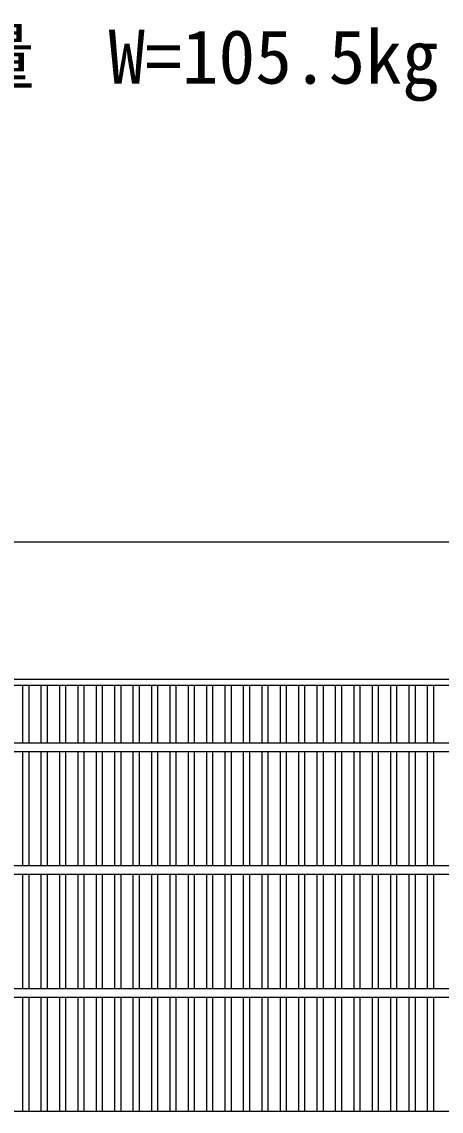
# Model space of a CAD drawing. Units: millimetres, scale not verified. Extents: x -16800 to 16800, y -5940 to 5940.
# Drawn here: x -3851 to -3509, y 1674 to 2562 of the extents above; entities that cross this region are included whole.
import ezdxf
from ezdxf.enums import TextEntityAlignment as Align

# ---------------------------------------------------------------- set-up
doc = ezdxf.new("R2010")
doc.units = ezdxf.units.MM
doc.header["$LTSCALE"] = 20
doc.layers.add('0-0_DIM', color=7, linetype='Continuous', lineweight=25)
doc.layers.add('0-2_HATCH', color=6, linetype='Continuous', lineweight=25)
doc.styles.add('ＭＳ ゴシック', font='')
doc.styles.get('ＭＳ ゴシック').set_extended_font_data('MS Gothic')

msp = doc.modelspace()

# ---------------------------------------------------------------- linework, layer by layer
at = {"layer": '0-0_DIM'}
msp.add_line((-3395.13, 2137.78), (-4390.13, 2137.78), dxfattribs=at)
at = {"layer": '0-2_HATCH'}
for p, q in [((-3390.13, 2025.97), (-4395.13, 2025.97)), ((-4390.13, 2021.47), (-3395.13, 2021.47)), ((-3850.13, 2021.47), (-3850.13, 1974.47)), ((-3845.13, 2021.47), (-3845.13, 1974.47)), ((-3835.13, 2021.47), (-3835.13, 1974.47)), ((-3830.13, 2021.47), (-3830.13, 1974.47)), ((-3820.13, 2021.47), (-3820.13, 1974.47)), ((-3815.13, 2021.47), (-3815.13, 1974.47)), ((-3805.13, 2021.47), (-3805.13, 1974.47)), ((-3800.13, 2021.47), (-3800.13, 1974.47)), ((-3790.13, 2021.47), (-3790.13, 1974.47)), ((-3785.13, 2021.47), (-3785.13, 1974.47)), ((-3775.13, 2021.47), (-3775.13, 1974.47)), ((-3770.13, 2021.47), (-3770.13, 1974.47)), ((-3760.13, 2021.47), (-3760.13, 1974.47)), ((-3755.13, 2021.47), (-3755.13, 1974.47)), ((-3745.13, 2021.47), (-3745.13, 1974.47)), ((-3740.13, 2021.47), (-3740.13, 1974.47)), ((-3730.13, 2021.47), (-3730.13, 1974.47)), ((-3725.13, 2021.47), (-3725.13, 1974.47)), ((-3715.13, 2021.47), (-3715.13, 1974.47)), ((-3710.13, 2021.47), (-3710.13, 1974.47)), ((-3700.13, 2021.47), (-3700.13, 1974.47)), ((-3695.13, 2021.47), (-3695.13, 1974.47)), ((-3685.13, 2021.47), (-3685.13, 1974.47)), ((-3680.13, 2021.47), (-3680.13, 1974.47)), ((-3670.13, 2021.47), (-3670.13, 1974.47)), ((-3665.13, 2021.47), (-3665.13, 1974.47)), ((-3655.13, 2021.47), (-3655.13, 1974.47)), ((-3650.13, 2021.47), (-3650.13, 1974.47)), ((-3640.13, 2021.47), (-3640.13, 1974.47)), ((-3635.13, 2021.47), (-3635.13, 1974.47)), ((-3625.13, 2021.47), (-3625.13, 1974.47)), ((-3620.13, 2021.47), (-3620.13, 1974.47)), ((-3610.13, 2021.47), (-3610.13, 1974.47)), ((-3605.13, 2021.47), (-3605.13, 1974.47)), ((-3595.13, 2021.47), (-3595.13, 1974.47)), ((-3590.13, 2021.47), (-3590.13, 1974.47)), ((-3580.13, 2021.47), (-3580.13, 1974.47)), ((-3575.13, 2021.47), (-3575.13, 1974.47)), ((-3565.13, 2021.47), (-3565.13, 1974.47)), ((-3560.13, 2021.47), (-3560.13, 1974.47)), ((-3550.13, 2021.47), (-3550.13, 1974.47)), ((-3545.13, 2021.47), (-3545.13, 1974.47)), ((-3535.13, 2021.47), (-3535.13, 1974.47)), ((-3530.13, 2021.47), (-3530.13, 1974.47)), ((-3520.13, 2021.47), (-3520.13, 1974.47)), ((-3515.13, 2021.47), (-3515.13, 1974.47)), ((-4300.13, 1974.47), (-3485.13, 1974.47)), ((-4300.13, 1967.47), (-3485.13, 1967.47)), ((-3850.13, 1967.47), (-3850.13, 1874.47)), ((-3845.13, 1967.47), (-3845.13, 1874.47)), ((-3835.13, 1967.47), (-3835.13, 1874.47)), ((-3830.13, 1967.47), (-3830.13, 1874.47)), ((-3820.13, 1967.47), (-3820.13, 1874.47)), ((-3815.13, 1967.47), (-3815.13, 1874.47)), ((-3805.13, 1967.47), (-3805.13, 1874.47)), ((-3800.13, 1967.47), (-3800.13, 1874.47)), ((-3790.13, 1967.47), (-3790.13, 1874.47)), ((-3785.13, 1967.47), (-3785.13, 1874.47)), ((-3775.13, 1967.47), (-3775.13, 1874.47)), ((-3770.13, 1967.47), (-3770.13, 1874.47)), ((-3760.13, 1967.47), (-3760.13, 1874.47)), ((-3755.13, 1967.47), (-3755.13, 1874.47)), ((-3745.13, 1967.47), (-3745.13, 1874.47)), ((-3740.13, 1967.47), (-3740.13, 1874.47)), ((-3730.13, 1967.47), (-3730.13, 1874.47)), ((-3725.13, 1967.47), (-3725.13, 1874.47)), ((-3715.13, 1967.47), (-3715.13, 1874.47)), ((-3710.13, 1967.47), (-3710.13, 1874.47)), ((-3700.13, 1967.47), (-3700.13, 1874.47)), ((-3695.13, 1967.47), (-3695.13, 1874.47)), ((-3685.13, 1967.47), (-3685.13, 1874.47)), ((-3680.13, 1967.47), (-3680.13, 1874.47)), ((-3670.13, 1967.47), (-3670.13, 1874.47)), ((-3665.13, 1967.47), (-3665.13, 1874.47)), ((-3655.13, 1967.47), (-3655.13, 1874.47)), ((-3650.13, 1967.47), (-3650.13, 1874.47)), ((-3640.13, 1967.47), (-3640.13, 1874.47)), ((-3635.13, 1967.47), (-3635.13, 1874.47)), ((-3625.13, 1967.47), (-3625.13, 1874.47)), ((-3620.13, 1967.47), (-3620.13, 1874.47)), ((-3610.13, 1967.47), (-3610.13, 1874.47)), ((-3605.13, 1967.47), (-3605.13, 1874.47)), ((-3595.13, 1967.47), (-3595.13, 1874.47)), ((-3590.13, 1967.47), (-3590.13, 1874.47)), ((-3580.13, 1967.47), (-3580.13, 1874.47)), ((-3575.13, 1967.47), (-3575.13, 1874.47)), ((-3565.13, 1967.47), (-3565.13, 1874.47)), ((-3560.13, 1967.47), (-3560.13, 1874.47)), ((-3550.13, 1967.47), (-3550.13, 1874.47)), ((-3545.13, 1967.47), (-3545.13, 1874.47)), ((-3535.13, 1967.47), (-3535.13, 1874.47)), ((-3530.13, 1967.47), (-3530.13, 1874.47)), ((-3520.13, 1967.47), (-3520.13, 1874.47)), ((-3515.13, 1967.47), (-3515.13, 1874.47)), ((-4390.13, 1874.47), (-3395.13, 1874.47)), ((-4390.13, 1867.47), (-3395.13, 1867.47)), ((-3850.13, 1867.47), (-3850.13, 1774.47)), ((-3845.13, 1867.47), (-3845.13, 1774.47)), ((-3835.13, 1867.47), (-3835.13, 1774.47)), ((-3830.13, 1867.47), (-3830.13, 1774.47)), ((-3820.13, 1867.47), (-3820.13, 1774.47)), ((-3815.13, 1867.47), (-3815.13, 1774.47)), ((-3805.13, 1867.47), (-3805.13, 1774.47)), ((-3800.13, 1867.47), (-3800.13, 1774.47)), ((-3790.13, 1867.47), (-3790.13, 1774.47)), ((-3785.13, 1867.47), (-3785.13, 1774.47)), ((-3775.13, 1867.47), (-3775.13, 1774.47)), ((-3770.13, 1867.47), (-3770.13, 1774.47)), ((-3760.13, 1867.47), (-3760.13, 1774.47)), ((-3755.13, 1867.47), (-3755.13, 1774.47)), ((-3745.13, 1867.47), (-3745.13, 1774.47)), ((-3740.13, 1867.47), (-3740.13, 1774.47)), ((-3730.13, 1867.47), (-3730.13, 1774.47)), ((-3725.13, 1867.47), (-3725.13, 1774.47)), ((-3715.13, 1867.47), (-3715.13, 1774.47)), ((-3710.13, 1867.47), (-3710.13, 1774.47)), ((-3700.13, 1867.47), (-3700.13, 1774.47)), ((-3695.13, 1867.47), (-3695.13, 1774.47)), ((-3685.13, 1867.47), (-3685.13, 1774.47)), ((-3680.13, 1867.47), (-3680.13, 1774.47)), ((-3670.13, 1867.47), (-3670.13, 1774.47)), ((-3665.13, 1867.47), (-3665.13, 1774.47)), ((-3655.13, 1867.47), (-3655.13, 1774.47)), ((-3650.13, 1867.47), (-3650.13, 1774.47)), ((-3640.13, 1867.47), (-3640.13, 1774.47)), ((-3635.13, 1867.47), (-3635.13, 1774.47)), ((-3625.13, 1867.47), (-3625.13, 1774.47)), ((-3620.13, 1867.47), (-3620.13, 1774.47)), ((-3610.13, 1867.47), (-3610.13, 1774.47)), ((-3605.13, 1867.47), (-3605.13, 1774.47)), ((-3595.13, 1867.47), (-3595.13, 1774.47)), ((-3590.13, 1867.47), (-3590.13, 1774.47)), ((-3580.13, 1867.47), (-3580.13, 1774.47)), ((-3575.13, 1867.47), (-3575.13, 1774.47)), ((-3565.13, 1867.47), (-3565.13, 1774.47)), ((-3560.13, 1867.47), (-3560.13, 1774.47)), ((-3550.13, 1867.47), (-3550.13, 1774.47)), ((-3545.13, 1867.47), (-3545.13, 1774.47)), ((-3535.13, 1867.47), (-3535.13, 1774.47)), ((-3530.13, 1867.47), (-3530.13, 1774.47)), ((-3520.13, 1867.47), (-3520.13, 1774.47)), ((-3515.13, 1867.47), (-3515.13, 1774.47)), ((-4390.13, 1774.47), (-3395.13, 1774.47)), ((-4390.13, 1767.47), (-3395.13, 1767.47)), ((-3850.13, 1767.47), (-3850.13, 1674.47)), ((-3845.13, 1767.47), (-3845.13, 1674.47)), ((-3835.13, 1767.47), (-3835.13, 1674.47)), ((-3830.13, 1767.47), (-3830.13, 1674.47)), ((-3820.13, 1767.47), (-3820.13, 1674.47)), ((-3815.13, 1767.47), (-3815.13, 1674.47)), ((-3805.13, 1767.47), (-3805.13, 1674.47)), ((-3800.13, 1767.47), (-3800.13, 1674.47)), ((-3790.13, 1767.47), (-3790.13, 1674.47)), ((-3785.13, 1767.47), (-3785.13, 1674.47)), ((-3775.13, 1767.47), (-3775.13, 1674.47)), ((-3770.13, 1767.47), (-3770.13, 1674.47)), ((-3760.13, 1767.47), (-3760.13, 1674.47)), ((-3755.13, 1767.47), (-3755.13, 1674.47)), ((-3745.13, 1767.47), (-3745.13, 1674.47)), ((-3740.13, 1767.47), (-3740.13, 1674.47)), ((-3730.13, 1767.47), (-3730.13, 1674.47)), ((-3725.13, 1767.47), (-3725.13, 1674.47)), ((-3715.13, 1767.47), (-3715.13, 1674.47)), ((-3710.13, 1767.47), (-3710.13, 1674.47)), ((-3700.13, 1767.47), (-3700.13, 1674.47)), ((-3695.13, 1767.47), (-3695.13, 1674.47)), ((-3685.13, 1767.47), (-3685.13, 1674.47)), ((-3680.13, 1767.47), (-3680.13, 1674.47)), ((-3670.13, 1767.47), (-3670.13, 1674.47)), ((-3665.13, 1767.47), (-3665.13, 1674.47)), ((-3655.13, 1767.47), (-3655.13, 1674.47)), ((-3650.13, 1767.47), (-3650.13, 1674.47)), ((-3640.13, 1767.47), (-3640.13, 1674.47)), ((-3635.13, 1767.47), (-3635.13, 1674.47)), ((-3625.13, 1767.47), (-3625.13, 1674.47)), ((-3620.13, 1767.47), (-3620.13, 1674.47)), ((-3610.13, 1767.47), (-3610.13, 1674.47)), ((-3605.13, 1767.47), (-3605.13, 1674.47)), ((-3595.13, 1767.47), (-3595.13, 1674.47)), ((-3590.13, 1767.47), (-3590.13, 1674.47)), ((-3580.13, 1767.47), (-3580.13, 1674.47)), ((-3575.13, 1767.47), (-3575.13, 1674.47)), ((-3565.13, 1767.47), (-3565.13, 1674.47)), ((-3560.13, 1767.47), (-3560.13, 1674.47)), ((-3550.13, 1767.47), (-3550.13, 1674.47)), ((-3545.13, 1767.47), (-3545.13, 1674.47)), ((-3535.13, 1767.47), (-3535.13, 1674.47)), ((-3530.13, 1767.47), (-3530.13, 1674.47)), ((-3520.13, 1767.47), (-3520.13, 1674.47)), ((-3515.13, 1767.47), (-3515.13, 1674.47)), ((-4390.13, 1674.47), (-3395.13, 1674.47))]:
    msp.add_line(p, q, dxfattribs=at)

# ---------------------------------------------------------------- texts
at = {"layer": '0-0_DIM', "style": 'ＭＳ ゴシック'}
msp.add_text('参考重量\u3000W=105.5kg', height=43.99, dxfattribs=at).set_placement((-4080.14, 2498.04), align=Align.BOTTOM_LEFT)

doc.saveas('drawing.dxf')
